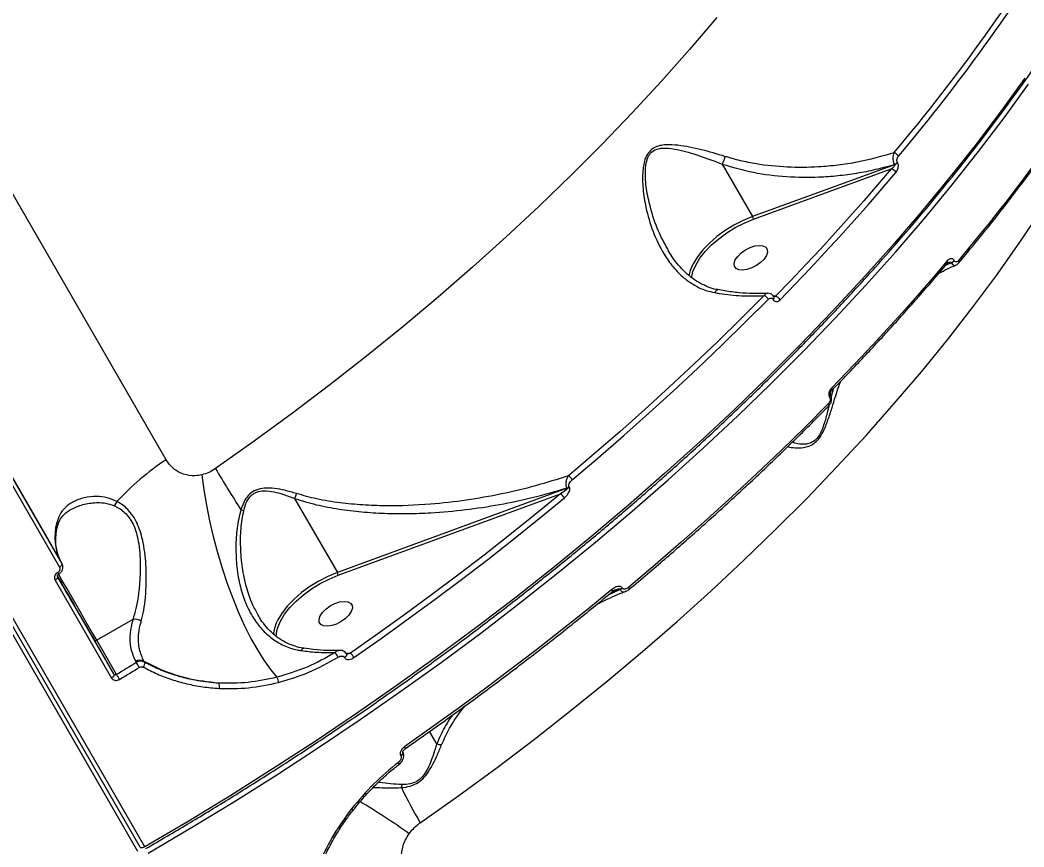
# Model space of a CAD drawing. Header units: millimetres. Extents: x -10881 to 8954, y -8695 to 5624.
# Drawn here: x 2673.8 to 2917.6, y -2948.7 to -2747.9 of the extents above; entities that cross this region are included whole.
import ezdxf

# ---------------------------------------------------------------- set-up
doc = ezdxf.new("R2010")
doc.units = ezdxf.units.MM
for name, color, linetype in [('DIKOM_ОБЪЕКТ', 7, 'Continuous'), ('DIKOM_РАЗМЕР_ЗОНА', 7, 'Continuous'), ('DIKOM_РАЗМЕР_ОБЪЕКТА', 7, 'Continuous')]:
    doc.layers.add(name, color=color, linetype=linetype)
doc.styles.add('style1', font='arial.ttf', dxfattribs={"width": 0.8})
doc.dimstyles.new('1-50', dxfattribs={"dimtxt": 300, "dimasz": 200, "dimexe": 100, "dimexo": 0, "dimgap": 100, "dimtad": 1, "dimtxsty": 'style1', "dimcen": 200, "dimclrd": 7, "dimclre": 7, "dimclrt": 7, "dimadec": 1, "dimazin": 2, "dimtfac": 1, "dimtmove": 0, "dimatfit": 2, "dimfxl": 0, "dimlwd": 25, "dimlwe": 18, "dimarcsym": 0})

# ---------------------------------------------------------------- blocks, each defined once
blk = doc.blocks.new('*D10')
at = {"layer": 'Defpoints', "color": 0, "transparency": 16777216}
for p in [(-7152.73, 2730.8), (7385.22, 911.28), (7385.22, -7693.77)]:
    blk.add_point(p, dxfattribs=at)
at = {"layer": 'DIKOM_РАЗМЕР_ОБЪЕКТА', "color": 7, "lineweight": 18, "transparency": 16777216}
for p, q in [((-7152.73, 2730.8), (-7152.73, -7793.77)), ((7385.22, 911.28), (7385.22, -7793.77))]:
    blk.add_line(p, q, dxfattribs=at)
at = {"layer": 'DIKOM_РАЗМЕР_ОБЪЕКТА', "color": 7, "lineweight": 25, "transparency": 16777216}
blk.add_line((-6952.73, -7693.77), (7185.22, -7693.77), dxfattribs=at)
at = {"layer": 'DIKOM_РАЗМЕР_ОБЪЕКТА', "color": 7, "transparency": 16777216}
for points in [[(-6952.73, -7660.43), (-6952.73, -7727.1), (-7152.73, -7693.77)], [(7185.22, -7660.43), (7185.22, -7727.1), (7385.22, -7693.77)]]:
    blk.add_solid(points, dxfattribs=at)
at = {"layer": 'DIKOM_РАЗМЕР_ОБЪЕКТА', "color": 7, "transparency": 16777216, "insert": (116.24, -7440.59), "char_height": 300, "attachment_point": 5, "style": 'style1'}
blk.add_mtext('14500', dxfattribs=at)
blk = doc.blocks.new('*D12')
at = {"layer": 'Defpoints', "color": 0, "transparency": 16777216}
for p in [(-9113.32, 3014.05), (8954.2, 2756.48), (8954.2, -8594.51)]:
    blk.add_point(p, dxfattribs=at)
at = {"layer": 'DIKOM_РАЗМЕР_ЗОНА', "color": 7, "lineweight": 18, "transparency": 16777216}
for p, q in [((-9113.32, 3014.05), (-9113.32, -8694.51)), ((8954.2, 2756.48), (8954.2, -8694.51))]:
    blk.add_line(p, q, dxfattribs=at)
at = {"layer": 'DIKOM_РАЗМЕР_ЗОНА', "color": 7, "lineweight": 25, "transparency": 16777216}
blk.add_line((-8913.32, -8594.51), (8754.2, -8594.51), dxfattribs=at)
at = {"layer": 'DIKOM_РАЗМЕР_ЗОНА', "color": 7, "transparency": 16777216}
for points in [[(-8913.32, -8561.18), (-8913.32, -8627.85), (-9113.32, -8594.51)], [(8754.2, -8561.18), (8754.2, -8627.85), (8954.2, -8594.51)]]:
    blk.add_solid(points, dxfattribs=at)
at = {"layer": 'DIKOM_РАЗМЕР_ЗОНА', "color": 7, "transparency": 16777216, "insert": (-79.56, -8341.34), "char_height": 300, "attachment_point": 5, "style": 'style1'}
blk.add_mtext('18000', dxfattribs=at)

msp = doc.modelspace()

# ---------------------------------------------------------------- linework, layer by layer
at = {"layer": 'DIKOM_ОБЪЕКТ', "color": 7, "linetype": 'Continuous', "lineweight": 15}
for p, q in [((2494.937, -2590.467), (2702.387, -2949.746)), ((2702.998, -2948.798), (2495.548, -2589.52)), ((2704.123, -2948.743), (2496.673, -2589.465)), ((2709.29, -2854.691), (2559.274, -2594.883)), ((2844.347, -2782.908), (2851.702, -2795.646)), ((2886.183, -2783.061), (2851.702, -2795.646)), ((2886.138, -2782.984), (2886.183, -2783.061)), ((2886.928, -2782.553), (2886.884, -2782.477)), ((2851.898, -2796.309), (2885.393, -2784.084)), ((2831.285, -2803.868), (2831.051, -2803.415)), ((2899.943, -2806.892), (2898.527, -2807.571)), ((2898.843, -2807.2), (2899.898, -2806.815)), ((2899.898, -2806.815), (2899.943, -2806.892)), ((2900.688, -2806.384), (2900.644, -2806.307)), ((2836.892, -2810.525), (2837.019, -2809.806)), ((2857.3, -2814.966), (2856.817, -2815.019)), ((2856.925, -2815.143), (2856.911, -2815.119)), ((2856.683, -2815.773), (2856.697, -2815.798)), ((2647.845, -2819.203), (2683.421, -2880.814)), ((2648.249, -2817.983), (2683.824, -2879.595)), ((2683.994, -2879.889), (2648.419, -2818.277)), ((2870.413, -2839.552), (2870.427, -2839.576)), ((2870.655, -2838.921), (2870.641, -2838.897)), ((2871.255, -2837.54), (2870.806, -2839.354)), ((2806.602, -2861.561), (2806.654, -2861.651)), ((2807.207, -2861.332), (2807.155, -2861.242)), ((2806.654, -2861.651), (2750.883, -2882.11)), ((2751.081, -2882.773), (2805.059, -2862.971)), ((2740.49, -2864.111), (2750.883, -2882.11)), ((2683.824, -2879.595), (2683.994, -2879.889)), ((2696.641, -2906.791), (2682.925, -2883.037)), ((2682.346, -2883.965), (2696.062, -2907.719)), ((2820.095, -2885.909), (2820.043, -2885.819)), ((2819.534, -2886.23), (2816.643, -2887.59)), ((2817.568, -2886.828), (2819.482, -2886.14)), ((2819.482, -2886.14), (2819.534, -2886.23)), ((2731.701, -2892.48), (2731.618, -2892.322)), ((2701.209, -2893.498), (2692.461, -2898.549)), ((2691.813, -2898.427), (2696.641, -2906.791)), ((2697.274, -2906.887), (2692.461, -2898.549)), ((2752.619, -2902.707), (2752.657, -2902.772)), ((2754.089, -2901.665), (2753.025, -2901.786)), ((2701.916, -2903.702), (2702.07, -2903.968)), ((2704.073, -2903.869), (2703.931, -2903.623)), ((2775.034, -2923.727), (2773.284, -2920.696)), ((2766.277, -2926.592), (2766.317, -2926.662)), ((2766.793, -2925.799), (2766.763, -2925.748)), ((2765.93, -2928.63), (2765.936, -2928.627))]:
    msp.add_line(p, q, dxfattribs=at)
at = {"layer": 'DIKOM_ОБЪЕКТ', "color": 7, "linetype": 'Continuous', "lineweight": 15, "flags": 128}
for points in [[(2843.01, -2747.287), (2836.416, -2755.035), (2829.575, -2762.749), (2822.493, -2770.424), (2815.176, -2778.051), (2807.633, -2785.624), (2799.869, -2793.136), (2791.891, -2800.579), (2783.708, -2807.947), (2775.327, -2815.233), (2766.755, -2822.429), (2758.001, -2829.531), (2749.073, -2836.529), (2739.979, -2843.42), (2730.727, -2850.194), (2721.326, -2856.848)], [(2917.852, -2762.038), (2911.925, -2770.205), (2905.73, -2778.364), (2899.274, -2786.51), (2892.561, -2794.635), (2885.599, -2802.732), (2878.391, -2810.795), (2870.945, -2818.816), (2863.266, -2826.79), (2855.362, -2834.709), (2847.239, -2842.567), (2838.903, -2850.357), (2830.362, -2858.072), (2821.622, -2865.706), (2812.692, -2873.253), (2803.579, -2880.706), (2794.29, -2888.059), (2784.833, -2895.306), (2775.217, -2902.44), (2765.449, -2909.456), (2755.537, -2916.348), (2745.491, -2923.11), (2735.317, -2929.736), (2725.026, -2936.22), (2714.625, -2942.558), (2704.123, -2948.743)], [(2704.981, -2950.228), (2715.482, -2944.042), (2725.883, -2937.705), (2736.174, -2931.22), (2746.348, -2924.594), (2756.394, -2917.833), (2766.306, -2910.941), (2776.074, -2903.925), (2785.691, -2896.791), (2795.147, -2889.544), (2804.436, -2882.191), (2813.549, -2874.738), (2822.479, -2867.191), (2831.219, -2859.557), (2839.76, -2851.841), (2848.096, -2844.051), (2856.219, -2836.194), (2864.124, -2828.275), (2871.802, -2820.301), (2879.248, -2812.279), (2886.456, -2804.216), (2893.419, -2796.119), (2900.131, -2787.994), (2906.587, -2779.849), (2912.782, -2771.689), (2918.71, -2763.523)], [(2885.393, -2784.084), (2882.077, -2787.975), (2878.703, -2791.858), (2875.273, -2795.734), (2871.788, -2799.6), (2868.247, -2803.458), (2864.651, -2807.305), (2861.002, -2811.141), (2857.3, -2814.966)], [(2858.369, -2815.86), (2862.08, -2812.027), (2865.738, -2808.181), (2869.342, -2804.325), (2872.891, -2800.458), (2876.386, -2796.582), (2879.824, -2792.698), (2883.205, -2788.805), (2886.529, -2784.905)], [(2771.003, -2942.882), (2780.403, -2936.228), (2789.655, -2929.453), (2798.749, -2922.563), (2807.678, -2915.564), (2816.432, -2908.463), (2825.003, -2901.266), (2833.385, -2893.981), (2841.568, -2886.613), (2849.545, -2879.17), (2857.309, -2871.658), (2864.853, -2864.085), (2872.169, -2856.458), (2879.251, -2848.783), (2886.093, -2841.068), (2892.687, -2833.321), (2899.027, -2825.547), (2905.109, -2817.755), (2910.925, -2809.952), (2916.472, -2802.145), (2921.743, -2794.341)], [(2851.702, -2795.646), (2849.424, -2796.585), (2847.184, -2797.726), (2845.036, -2799.045), (2843.029, -2800.51), (2841.211, -2802.086), (2839.624, -2803.737), (2838.304, -2805.424), (2837.284, -2807.108), (2837.049, -2807.585)], [(2837.019, -2809.806), (2837.24, -2809.014), (2837.917, -2807.423), (2838.907, -2805.79), (2840.186, -2804.154), (2841.726, -2802.553), (2843.489, -2801.025), (2845.435, -2799.605), (2847.518, -2798.326), (2849.689, -2797.219), (2851.898, -2796.309)], [(2852.244, -2802.792), (2853.32, -2802.642), (2854.232, -2802.736), (2854.906, -2803.066), (2855.289, -2803.607), (2855.348, -2804.313), (2855.079, -2805.128), (2854.503, -2805.986), (2853.669, -2806.817), (2852.642, -2807.554), (2851.506, -2808.137), (2850.354, -2808.519), (2849.278, -2808.669), (2848.366, -2808.575), (2847.692, -2808.245), (2847.309, -2807.705), (2847.25, -2806.998), (2847.52, -2806.183), (2848.095, -2805.326), (2848.93, -2804.495), (2849.956, -2803.758), (2851.092, -2803.174), (2852.244, -2802.792)], [(2837.049, -2807.585), (2836.586, -2808.749), (2836.269, -2810.02)], [(2898.959, -2806.432), (2895.635, -2810.332), (2892.253, -2814.225), (2888.815, -2818.109), (2885.321, -2821.985), (2881.772, -2825.852), (2878.168, -2829.708), (2874.51, -2833.554), (2870.799, -2837.387)], [(2854.519, -2814.845), (2848.945, -2820.436), (2843.262, -2825.997), (2837.471, -2831.526), (2831.575, -2837.02), (2825.576, -2842.477), (2819.477, -2847.895), (2813.281, -2853.271), (2806.989, -2858.603)], [(2807.901, -2859.586), (2814.207, -2854.241), (2820.417, -2848.853), (2826.53, -2843.424), (2832.542, -2837.955), (2838.451, -2832.448), (2844.255, -2826.908), (2849.95, -2821.334), (2855.536, -2815.731)], [(2870.16, -2841.058), (2864.476, -2846.759), (2858.678, -2852.429), (2852.768, -2858.066), (2846.749, -2863.666), (2840.623, -2869.228), (2834.394, -2874.748), (2828.064, -2880.226), (2821.635, -2885.657)], [(2870.236, -2841.603), (2870.246, -2841.592), (2870.282, -2841.522), (2870.291, -2841.43), (2870.273, -2841.319), (2870.229, -2841.194), (2870.16, -2841.058)], [(2717.996, -2858.364), (2718.468, -2861.995), (2719.089, -2865.734), (2719.851, -2869.544), (2720.747, -2873.388), (2721.769, -2877.228), (2722.906, -2881.026), (2724.148, -2884.744), (2725.481, -2888.345), (2726.893, -2891.794), (2728.369, -2895.058), (2729.896, -2898.103), (2731.458, -2900.9), (2733.04, -2903.42), (2734.625, -2905.641), (2736.199, -2907.538)], [(2805.059, -2862.971), (2798.952, -2867.977), (2792.764, -2872.938), (2786.498, -2877.853), (2780.157, -2882.719), (2773.743, -2887.535), (2767.259, -2892.299), (2760.707, -2897.01), (2754.089, -2901.665)], [(2754.912, -2902.766), (2761.545, -2898.1), (2768.113, -2893.379), (2774.613, -2888.603), (2781.042, -2883.775), (2787.398, -2878.897), (2793.679, -2873.971), (2799.881, -2868.998), (2806.004, -2863.98)], [(2683.994, -2879.889), (2684.027, -2879.983), (2684.028, -2880.092), (2683.995, -2880.211), (2683.931, -2880.337), (2683.838, -2880.465), (2683.719, -2880.59), (2683.578, -2880.708), (2683.421, -2880.814)], [(2682.925, -2883.037), (2682.958, -2883.131), (2682.958, -2883.24), (2682.925, -2883.36), (2682.861, -2883.487), (2682.766, -2883.615), (2682.646, -2883.741), (2682.504, -2883.859), (2682.346, -2883.965)], [(2682.899, -2882.988), (2682.938, -2883.056), (2683.301, -2883.683), (2683.797, -2884.543), (2684.387, -2885.566), (2685.024, -2886.668), (2685.655, -2887.76), (2686.229, -2888.755), (2686.7, -2889.571), (2687.03, -2890.142), (2687.191, -2890.423), (2687.172, -2890.389), (2686.973, -2890.045), (2686.611, -2889.417), (2686.114, -2888.558)], [(2686.114, -2888.558), (2685.524, -2887.535), (2684.887, -2886.433), (2684.257, -2885.34), (2683.682, -2884.346), (2683.211, -2883.53), (2682.903, -2882.996)], [(2682.918, -2883.019), (2683.626, -2884.246), (2684.817, -2886.308), (2686.011, -2888.376), (2687.181, -2890.402), (2688.301, -2892.343), (2689.347, -2894.155), (2690.295, -2895.796), (2691.123, -2897.231), (2691.813, -2898.427)], [(2692.461, -2898.549), (2691.749, -2897.315), (2690.894, -2895.835), (2689.917, -2894.142), (2688.839, -2892.274), (2687.683, -2890.273), (2686.477, -2888.183), (2685.246, -2886.05), (2684.018, -2883.924), (2683.167, -2882.45)], [(2736.2, -2896.27), (2736.421, -2895.478), (2737.098, -2893.886), (2738.089, -2892.253), (2739.368, -2890.617), (2740.908, -2889.016), (2742.671, -2887.488), (2744.617, -2886.068), (2746.7, -2884.79), (2748.872, -2883.683), (2751.081, -2882.773)], [(2750.883, -2882.11), (2748.605, -2883.049), (2746.366, -2884.191), (2744.217, -2885.509), (2742.211, -2886.974), (2740.392, -2888.55), (2738.805, -2890.201), (2737.486, -2891.888), (2736.465, -2893.572), (2736.231, -2894.049)], [(2821.755, -2886.162), (2821.768, -2886.148), (2821.788, -2886.092), (2821.784, -2886.012), (2821.756, -2885.911), (2821.706, -2885.791), (2821.635, -2885.657)], [(2817.572, -2886.22), (2811.535, -2891.153), (2805.421, -2896.043), (2799.231, -2900.887), (2792.968, -2905.684), (2786.635, -2910.433), (2780.234, -2915.131), (2773.766, -2919.776), (2767.235, -2924.367)], [(2817.695, -2886.723), (2817.7, -2886.718), (2817.725, -2886.666), (2817.724, -2886.587), (2817.697, -2886.484), (2817.646, -2886.36), (2817.572, -2886.22)], [(2751.426, -2889.256), (2752.501, -2889.106), (2753.413, -2889.2), (2754.088, -2889.531), (2754.47, -2890.071), (2754.529, -2890.777), (2754.26, -2891.592), (2753.685, -2892.45), (2752.85, -2893.281), (2751.823, -2894.018), (2750.688, -2894.601), (2749.535, -2894.983), (2748.459, -2895.133), (2747.547, -2895.04), (2746.873, -2894.709), (2746.491, -2894.169), (2746.432, -2893.463), (2746.701, -2892.648), (2747.276, -2891.79), (2748.111, -2890.959), (2749.138, -2890.222), (2750.273, -2889.639), (2751.426, -2889.256)], [(2736.026, -2897.615), (2736.073, -2896.991), (2736.2, -2896.27)], [(2753.096, -2901.847), (2753.132, -2901.983), (2753.1, -2902.156), (2752.997, -2902.345), (2752.833, -2902.534), (2752.619, -2902.707)], [(2753.132, -2901.91), (2753.17, -2902.048), (2753.137, -2902.221), (2753.035, -2902.41), (2752.87, -2902.598), (2752.657, -2902.772)], [(2753.125, -2901.898), (2753.129, -2901.904), (2753.132, -2901.91)], [(2702.07, -2903.968), (2701.472, -2904.335), (2700.873, -2904.701), (2700.274, -2905.067), (2699.675, -2905.432), (2699.075, -2905.797), (2698.475, -2906.161), (2697.875, -2906.524), (2697.274, -2906.887)], [(2697.993, -2908.056), (2698.595, -2907.692), (2699.197, -2907.328), (2699.798, -2906.963), (2700.399, -2906.597), (2701, -2906.231), (2701.601, -2905.865), (2702.201, -2905.498), (2702.8, -2905.13)], [(2696.641, -2906.791), (2696.674, -2906.885), (2696.674, -2906.994), (2696.641, -2907.114), (2696.576, -2907.241), (2696.482, -2907.369), (2696.362, -2907.495), (2696.22, -2907.613), (2696.062, -2907.719)], [(2766.749, -2925.723), (2766.751, -2925.726), (2766.79, -2925.87), (2766.757, -2926.043), (2766.654, -2926.231), (2766.49, -2926.419), (2766.277, -2926.592)], [(2766.793, -2925.799), (2766.831, -2925.94), (2766.797, -2926.113), (2766.695, -2926.301), (2766.53, -2926.489), (2766.317, -2926.662)], [(2704.123, -2948.743), (2703.949, -2948.833), (2703.772, -2948.901), (2703.598, -2948.947), (2703.435, -2948.967), (2703.288, -2948.962), (2703.163, -2948.931), (2703.065, -2948.876), (2702.998, -2948.798)]]:
    msp.add_lwpolyline(points, dxfattribs=at)
at = {"layer": 'DIKOM_ОБЪЕКТ', "color": 7, "linetype": 'Continuous', "lineweight": 15}
for centre, radius, start, end in [((2539.123, -2487.709), 453.75, 319.86872, 329.00966), ((2539.443, -2487.871), 454.754, 319.86872, 329.00966), ((2554.067, -2513.198), 454.754, 319.86872, 329.00966), ((2885.626, -2781.871), 1.753, 30.61266, 76.09112), ((2885.525, -2781.282), 1.809, 289.82279, 318.68929), ((2885.569, -2781.359), 1.809, 289.82279, 318.68929), ((2885.037, -2785.773), 1.726, 30.19473, 78.10709), ((2850.482, -2796.368), 1.418, 2.40255, 30.63228), ((2898.554, -2806.758), 0.52, 332.52915, 38.87938), ((2899.285, -2805.113), 1.809, 289.82279, 318.68929), ((2899.329, -2805.19), 1.809, 289.82279, 318.68929), ((2901.345, -2806.633), 0.527, 332.84665, 38.33306), ((2853.732, -2816.776), 2.085, 30.09203, 67.8389), ((2856.338, -2815.286), 0.597, 305.27148, 16.09188), ((2856.358, -2815.314), 0.591, 305.04544, 17.38839), ((2856.63, -2816.852), 2.002, 29.70435, 70.45249), ((2870.072, -2839.067), 0.593, 305.12756, 16.91634), ((2870.083, -2839.089), 0.596, 305.24065, 16.26816), ((2870.411, -2837.719), 0.511, 335.12437, 40.49136), ((2746.846, -2910.815), 67.53, 123.78907, 137.1135), ((2918.49, -2742.511), 227.917, 210.10985, 213.05504), ((2805.343, -2861.047), 2.947, 29.73676, 56.03139), ((2805.943, -2859.781), 1.898, 290.3064, 309.6751), ((2805.995, -2859.871), 1.898, 290.3064, 309.6751), ((2803.467, -2865.408), 2.911, 29.36981, 56.83502), ((2694.597, -2863.884), 2.935, 317.15893, 340.62835), ((2736.478, -2833.886), 34.153, 254.69284, 255.90504), ((2695.42, -2873.45), 13.123, 164.85518, 207.92059), ((2681.633, -2870.709), 1.314, 348.28572, 31.54968), ((2680.907, -2883.451), 2.497, 22.2679, 33.4231), ((2749.654, -2882.838), 1.429, 2.6357, 30.63292), ((2818.835, -2884.357), 1.897, 289.954, 309.59593), ((2818.887, -2884.447), 1.897, 289.954, 309.59593), ((2701.791, -2895.958), 2.529, 53.81424, 103.29071), ((2743.925, -2897.846), 8.58, 153.73971, 175.80155), ((2692.198, -2898.16), 0.468, 214.73946, 304.05838), ((2746.744, -2904.715), 4.799, 25.45723, 41.41649), ((2750.153, -2905.463), 5.47, 29.53851, 43.97922), ((2702.993, -2905.453), 2.056, 62.86272, 121.59207), ((2688.052, -2913.591), 17.003, 29.83976, 34.46591), ((2702.817, -2904.213), 1.302, 318.87405, 15.29122), ((2678.078, -2919.5), 22.969, 29.88152, 33.30537), ((2733.927, -2909.009), 2.707, 4.70876, 32.92409), ((2720.355, -2909.754), 1.894, 345.10592, 25.18352), ((2766.738, -2924.823), 0.674, 359.47447, 42.48104), ((2775.793, -2921.202), 2.637, 253.27569, 279.99614), ((2765.04, -2928.83), 0.918, 12.76741, 43.19081), ((2763.846, -2933.373), 2.769, 339.64848, 355.44071), ((2882.034, -2878.128), 128.534, 205.93218, 210.25107), ((2754.946, -2938.887), 0.845, 225.30217, 258.93191), ((2666.3, -3089.186), 176.203, 54.61898, 59.27577)]:
    msp.add_arc(centre, radius, start, end, dxfattribs=at)
for points, knots in [([(2704.365, -2949.164), (2706.111, -2948.147), (2711.176, -2945.2), (2719.493, -2940.216), (2729.28, -2934.17), (2738.965, -2927.993), (2748.543, -2921.691), (2758.005, -2915.27), (2767.345, -2908.733), (2776.555, -2902.086), (2785.629, -2895.334), (2794.561, -2888.482), (2803.342, -2881.534), (2811.967, -2874.496), (2820.429, -2867.374), (2828.722, -2860.173), (2836.839, -2852.897), (2844.774, -2845.553), (2852.523, -2838.147), (2860.077, -2830.683), (2867.433, -2823.167), (2874.584, -2815.604), (2881.525, -2808.002), (2888.251, -2800.364), (2894.756, -2792.698), (2901.036, -2785.007), (2907.087, -2777.3), (2912.903, -2769.58), (2918.48, -2761.854), (2923.814, -2754.128), (2928.9, -2746.408), (2933.736, -2738.698), (2938.317, -2731.006), (2942.64, -2723.336), (2946.701, -2715.694), (2950.498, -2708.087), (2954.027, -2700.52), (2957.286, -2692.998), (2960.272, -2685.527), (2962.984, -2678.114), (2965.418, -2670.762), (2967.573, -2663.479), (2969.447, -2656.269), (2971.039, -2649.138), (2972.347, -2642.092), (2973.371, -2635.135), (2974.11, -2628.274), (2974.561, -2621.513), (2974.731, -2614.856), (2974.598, -2608.317), (2974.307, -2603.072), (2973.957, -2600.052), (2973.85, -2599.13)], [0, 0, 0, 0, 0.0107471, 0.0311651, 0.0515835, 0.0720021, 0.0924206, 0.1128393, 0.1332582, 0.1536771, 0.1740963, 0.1945156, 0.2149352, 0.2353551, 0.2557752, 0.2761956, 0.2966164, 0.3170376, 0.3374591, 0.3578811, 0.3783035, 0.3987263, 0.4191497, 0.4395736, 0.459998, 0.480423, 0.5008486, 0.5212748, 0.5417016, 0.5621289, 0.5825569, 0.6029854, 0.6234145, 0.6438441, 0.6642741, 0.6847045, 0.7051351, 0.7255658, 0.7459964, 0.7664267, 0.7868564, 0.8072852, 0.8277127, 0.8481386, 0.8685623, 0.8889834, 0.9094014, 0.9298156, 0.9502254, 0.9706305, 0.9910301, 1, 1, 1, 1]), ([(2901.814, -2806.873), (2902.933, -2805.526), (2906.179, -2801.619), (2911.378, -2795.135), (2917.332, -2787.422), (2923.046, -2779.699), (2928.52, -2771.973), (2933.749, -2764.248), (2938.641, -2756.667), (2941.986, -2751.229), (2943.694, -2748.363), (2943.955, -2747.925)], [0, 0, 0, 0, 0.0688404, 0.1996468, 0.3304594, 0.4612758, 0.592096, 0.72292, 0.8537477, 0.9776944, 1, 1, 1, 1]), ([(2845.007, -2781.044), (2843.094, -2780.473), (2839.216, -2779.315), (2834.459, -2778.348), (2831.128, -2778.139), (2829.192, -2778.377), (2827.792, -2778.863), (2826.584, -2779.821), (2825.605, -2781.459), (2825.227, -2783.079), (2824.926, -2785.643), (2825.018, -2788.937), (2825.818, -2793.954), (2827.423, -2799.394), (2829.738, -2804.24), (2832.377, -2807.975), (2834.851, -2810.494), (2837.549, -2812.385), (2840.079, -2813.568), (2841.829, -2813.963), (2842.562, -2814.129)], [0, 0, 0, 0, 0.095209, 0.1929568, 0.2448004, 0.2710699, 0.29817, 0.3242903, 0.3503876, 0.3910755, 0.4019421, 0.4719631, 0.5438092, 0.6393961, 0.7378513, 0.7988545, 0.8613646, 0.9113745, 0.9628373, 1, 1, 1, 1]), ([(2831.051, -2803.415), (2830.279, -2802.022), (2828.521, -2798.852), (2826.963, -2793.901), (2825.868, -2788.987), (2825.624, -2785.774), (2825.768, -2783.274), (2826.023, -2781.746), (2826.868, -2780.205), (2827.941, -2779.402), (2829.146, -2779.06), (2830.053, -2779.009), (2831.473, -2779.039), (2834.258, -2779.486), (2838.798, -2780.778), (2842.497, -2782.198), (2844.347, -2782.908)], [0, 0, 0, 0, 0.10844796, 0.24677369, 0.34668843, 0.44622591, 0.46110242, 0.51552699, 0.54920077, 0.58274174, 0.6148943, 0.64725428, 0.65412809, 0.72607419, 0.86298584, 1, 1, 1, 1]), ([(2845.007, -2781.044), (2844.99, -2781.111), (2844.936, -2781.326), (2844.804, -2781.767), (2844.594, -2782.361), (2844.429, -2782.724), (2844.346, -2782.905)], [0, 0, 0, 0, 0.1074474, 0.3494646, 0.6747323, 1, 1, 1, 1]), ([(2886.047, -2780.17), (2883.107, -2781.006), (2878.668, -2782.27), (2872.466, -2783.213), (2866.793, -2783.74), (2860.101, -2783.789), (2853.751, -2783.119), (2848.715, -2782.126), (2846.246, -2781.406), (2845.007, -2781.044)], [0, 0, 0, 0, 0.2227146, 0.33639, 0.4507477, 0.6310036, 0.8132766, 0.9063197, 1, 1, 1, 1]), ([(2886.047, -2780.17), (2886.034, -2780.198), (2885.944, -2780.39), (2885.83, -2780.796), (2885.778, -2781.403), (2885.818, -2781.982), (2885.933, -2782.53), (2886.069, -2782.832), (2886.138, -2782.984)], [0, 0, 0, 0, 0.0391395, 0.2683184, 0.4663917, 0.6436366, 0.8199332, 1, 1, 1, 1]), ([(2886.884, -2782.477), (2886.849, -2782.4), (2886.779, -2782.247), (2886.755, -2781.96), (2886.791, -2781.653), (2886.901, -2781.325), (2887.033, -2781.103), (2887.121, -2780.994), (2887.134, -2780.978)], [0, 0, 0, 0, 0.1673343, 0.3344543, 0.509132, 0.7130655, 0.9577286, 1, 1, 1, 1]), ([(2844.347, -2782.908), (2844.346, -2782.908), (2844.346, -2782.907), (2844.346, -2782.906), (2844.346, -2782.905), (2844.346, -2782.905)], [0, 0, 0, 0, 0.42282342, 0.77457392, 1, 1, 1, 1]), ([(2844.346, -2782.905), (2846.855, -2783.635), (2851.937, -2785.115), (2859.877, -2786.052), (2866.752, -2786.148), (2872.438, -2785.741), (2877.057, -2785.12), (2881.651, -2784.232), (2884.64, -2783.401), (2886.138, -2782.984)], [0, 0, 0, 0, 0.1852063, 0.3752214, 0.5580258, 0.6669652, 0.7765208, 0.8879482, 1, 1, 1, 1]), ([(2886.183, -2783.061), (2886.191, -2783.082), (2886.208, -2783.123), (2886.203, -2783.228), (2886.14, -2783.382), (2885.993, -2783.585), (2885.761, -2783.818), (2885.546, -2783.984), (2885.411, -2784.072), (2885.393, -2784.084)], [0, 0, 0, 0, 0.0552692, 0.109801, 0.2436747, 0.4175578, 0.6517925, 0.9518587, 1, 1, 1, 1]), ([(2886.529, -2784.905), (2886.548, -2784.882), (2886.689, -2784.711), (2886.897, -2784.36), (2887.07, -2783.837), (2887.126, -2783.354), (2887.089, -2782.908), (2886.982, -2782.672), (2886.928, -2782.553)], [0, 0, 0, 0, 0.0392374, 0.287234, 0.4951935, 0.6709996, 0.8353028, 1, 1, 1, 1]), ([(2843.272, -2813.4), (2843.155, -2813.384), (2842.352, -2813.274), (2840.93, -2812.781), (2839.002, -2811.91), (2837.14, -2810.712), (2835.356, -2809.226), (2833.689, -2807.438), (2832.285, -2805.656), (2831.53, -2804.402), (2831.222, -2803.891)], [0, 0, 0, 0, 0.0225683, 0.1535456, 0.2888106, 0.4312467, 0.5793186, 0.7322072, 0.8908333, 1, 1, 1, 1]), ([(2870.874, -2837.934), (2872.156, -2836.613), (2875.875, -2832.784), (2881.874, -2826.411), (2888.795, -2818.805), (2894.487, -2812.329), (2897.837, -2808.386), (2899.015, -2806.998)], [0, 0, 0, 0, 0.1293234, 0.375045, 0.6207772, 0.8665156, 1, 1, 1, 1]), ([(2896.95, -2809.421), (2897.634, -2809.053), (2898.964, -2808.34), (2900.385, -2807.747), (2901.076, -2807.459)], [0, 0, 0, 0, 0.5144054, 1, 1, 1, 1]), ([(2900.644, -2806.307), (2900.612, -2806.258), (2900.501, -2806.087), (2900.239, -2805.904), (2899.849, -2805.855), (2899.394, -2806.001), (2899.113, -2806.28), (2898.959, -2806.432)], [0, 0, 0, 0, 0.0796272, 0.2757181, 0.4707552, 0.7105349, 1, 1, 1, 1]), ([(2899.016, -2807.003), (2899.029, -2806.987), (2899.096, -2806.898), (2899.206, -2806.824), (2899.232, -2806.814), (2899.242, -2806.81)], [0, 0, 0, 0, 0.124514, 0.6627502, 1, 1, 1, 1]), ([(2899.246, -2806.815), (2899.313, -2806.789), (2899.457, -2806.732), (2899.643, -2806.709), (2899.782, -2806.727), (2899.857, -2806.76), (2899.886, -2806.799), (2899.898, -2806.815)], [0, 0, 0, 0, 0.2910283, 0.6339506, 0.7758739, 0.9056905, 1, 1, 1, 1]), ([(2899.943, -2806.892), (2899.987, -2806.957), (2900.132, -2807.172), (2900.415, -2807.415), (2900.765, -2807.543), (2900.967, -2807.464), (2901.063, -2807.427)], [0, 0, 0, 0, 0.1341607, 0.4417324, 0.7365056, 1, 1, 1, 1]), ([(2901.758, -2806.306), (2901.657, -2806.408), (2901.477, -2806.587), (2901.186, -2806.677), (2900.944, -2806.643), (2900.78, -2806.526), (2900.71, -2806.417), (2900.688, -2806.384)], [0, 0, 0, 0, 0.3025704, 0.534681, 0.7254608, 0.9171004, 1, 1, 1, 1]), ([(2901.066, -2807.435), (2901.205, -2807.371), (2901.492, -2807.237), (2901.691, -2806.982), (2901.794, -2806.85)], [0, 0, 0, 0, 0.4818968, 1, 1, 1, 1]), ([(2842.562, -2814.129), (2842.573, -2814.107), (2842.657, -2813.93), (2842.833, -2813.645), (2843.073, -2813.416), (2843.209, -2813.435), (2843.267, -2813.442)], [0, 0, 0, 0, 0.0466063, 0.3762367, 0.7309908, 1, 1, 1, 1]), ([(2842.562, -2814.129), (2842.911, -2814.187), (2845.102, -2814.55), (2849.177, -2814.989), (2852.715, -2814.894), (2854.519, -2814.845)], [0, 0, 0, 0, 0.0849882, 0.5334671, 1, 1, 1, 1]), ([(2855.409, -2814.284), (2855.298, -2814.294), (2854.139, -2814.392), (2851.809, -2814.368), (2848.436, -2814.179), (2845.572, -2813.849), (2843.831, -2813.507), (2843.261, -2813.395)], [0, 0, 0, 0, 0.0293479, 0.3075718, 0.5862, 0.8646774, 1, 1, 1, 1]), ([(2855.411, -2814.296), (2855.25, -2814.328), (2854.925, -2814.39), (2854.654, -2814.693), (2854.519, -2814.845)], [0, 0, 0, 0, 0.49717218, 1, 1, 1, 1]), ([(2856.9, -2815.127), (2856.8, -2814.975), (2856.588, -2814.649), (2856.065, -2814.367), (2855.64, -2814.25), (2855.427, -2814.297), (2855.415, -2814.3)], [0, 0, 0, 0, 0.2979765, 0.6340266, 0.9792484, 1, 1, 1, 1]), ([(2857.3, -2814.966), (2857.22, -2815.008), (2857.076, -2815.084), (2856.918, -2815.109), (2856.848, -2815.12)], [0, 0, 0, 0, 0.5543316, 1, 1, 1, 1]), ([(2856.925, -2815.149), (2856.928, -2815.152), (2856.935, -2815.158), (2856.928, -2815.144), (2856.924, -2815.138)], [0, 0, 0, 0, 0.5394228, 1, 1, 1, 1]), ([(2855.536, -2815.731), (2855.625, -2815.655), (2855.803, -2815.505), (2856.108, -2815.426), (2856.391, -2815.476), (2856.582, -2815.618), (2856.66, -2815.737), (2856.683, -2815.773)], [0, 0, 0, 0, 0.2336562, 0.4673227, 0.6955597, 0.9087114, 1, 1, 1, 1]), ([(2856.697, -2815.798), (2856.732, -2815.852), (2856.846, -2816.027), (2857.122, -2816.234), (2857.533, -2816.309), (2857.98, -2816.194), (2858.239, -2815.971), (2858.369, -2815.86)], [0, 0, 0, 0, 0.093152, 0.3038958, 0.5302269, 0.765188, 1, 1, 1, 1]), ([(2860.245, -2851.508), (2860.377, -2851.548), (2860.994, -2851.736), (2862.522, -2851.864), (2864.355, -2851.78), (2866.006, -2851.189), (2867.249, -2850.279), (2868.403, -2848.803), (2869.469, -2846.607), (2870.424, -2843.889), (2871.543, -2840.355), (2872.391, -2837.53), (2873.015, -2835.871), (2873.108, -2835.625)], [0, 0, 0, 0, 0.0341936, 0.1598003, 0.2878083, 0.3593188, 0.4201751, 0.4813954, 0.5633206, 0.6728258, 0.7852365, 0.9680386, 1, 1, 1, 1]), ([(2870.427, -2839.576), (2870.467, -2839.664), (2870.546, -2839.84), (2870.562, -2840.169), (2870.499, -2840.508), (2870.361, -2840.823), (2870.224, -2840.984), (2870.16, -2841.058)], [0, 0, 0, 0, 0.1951513, 0.3900918, 0.5932741, 0.8111156, 1, 1, 1, 1]), ([(2870.799, -2837.387), (2870.706, -2837.497), (2870.507, -2837.73), (2870.307, -2838.187), (2870.214, -2838.681), (2870.238, -2839.163), (2870.355, -2839.422), (2870.413, -2839.552)], [0, 0, 0, 0, 0.1890341, 0.4045268, 0.6068518, 0.803372, 1, 1, 1, 1]), ([(2870.225, -2841.589), (2870.354, -2841.446), (2870.662, -2841.108), (2870.908, -2840.404), (2870.927, -2839.651), (2870.809, -2839.143), (2870.662, -2838.944), (2870.648, -2838.926)], [0, 0, 0, 0, 0.2011633, 0.4777493, 0.7367138, 0.9761054, 1, 1, 1, 1]), ([(2870.64, -2838.895), (2870.64, -2838.895), (2870.637, -2838.89), (2870.612, -2838.835), (2870.591, -2838.729), (2870.588, -2838.578), (2870.618, -2838.397), (2870.687, -2838.201), (2870.782, -2838.033), (2870.848, -2837.967), (2870.875, -2837.94)], [0, 0, 0, 0, 0.02097706, 0.14388635, 0.25979926, 0.380805, 0.52340356, 0.68288476, 0.86875184, 1, 1, 1, 1]), ([(2821.755, -2886.162), (2823.243, -2884.914), (2827.556, -2881.295), (2834.567, -2875.243), (2842.727, -2867.985), (2850.705, -2860.656), (2858.494, -2853.263), (2864.988, -2846.905), (2868.849, -2843.004), (2870.236, -2841.603)], [0, 0, 0, 0, 0.0864646, 0.2507429, 0.4150272, 0.5793144, 0.7436046, 0.9078982, 1, 1, 1, 1]), ([(2870.265, -2841.538), (2870.086, -2842.28), (2869.68, -2843.963), (2869.002, -2846.386), (2868.114, -2848.512), (2867.086, -2849.887), (2865.939, -2850.651), (2864.411, -2851.019), (2862.796, -2850.897), (2861.767, -2850.592), (2861.315, -2850.459)], [0, 0, 0, 0, 0.1288825, 0.2925972, 0.4070731, 0.4899119, 0.5726987, 0.6731689, 0.8567005, 1, 1, 1, 1]), ([(2717.996, -2858.364), (2717.452, -2858.46), (2715.929, -2858.731), (2713.475, -2858.329), (2710.952, -2856.993), (2709.847, -2855.464), (2709.29, -2854.691)], [0, 0, 0, 0, 0.1529617, 0.4283712, 0.7114357, 1, 1, 1, 1]), ([(2721.326, -2856.848), (2721.278, -2856.881), (2720.749, -2857.245), (2719.661, -2857.867), (2718.558, -2858.196), (2717.996, -2858.364)], [0, 0, 0, 0, 0.04681166, 0.51427785, 1, 1, 1, 1]), ([(2806.989, -2858.603), (2804.334, -2859.45), (2799.011, -2861.148), (2790.713, -2863.103), (2782.2, -2864.616), (2772.805, -2865.681), (2764.388, -2866.007), (2757.058, -2865.75), (2751.47, -2865.218), (2746.053, -2864.354), (2742.594, -2863.386), (2740.963, -2862.93)], [0, 0, 0, 0, 0.1266496, 0.2539552, 0.3833036, 0.5133748, 0.6746734, 0.7563522, 0.8384276, 0.923821, 1, 1, 1, 1]), ([(2806.989, -2858.603), (2806.848, -2858.83), (2806.57, -2859.274), (2806.376, -2860.051), (2806.358, -2860.695), (2806.435, -2861.187), (2806.545, -2861.434), (2806.602, -2861.561)], [0, 0, 0, 0, 0.2736306, 0.5372557, 0.7207985, 0.8565464, 1, 1, 1, 1]), ([(2740.963, -2862.93), (2740.011, -2862.644), (2738.259, -2862.12), (2735.653, -2861.635), (2733.307, -2861.51), (2731.18, -2861.931), (2729.516, -2862.991), (2728.238, -2864.671), (2727.745, -2866.041), (2727.461, -2866.827)], [0, 0, 0, 0, 0.1839977, 0.3384108, 0.4956213, 0.6241643, 0.7374526, 0.8492076, 1, 1, 1, 1]), ([(2740.489, -2864.104), (2742.241, -2864.642), (2745.766, -2865.725), (2751.253, -2866.74), (2756.79, -2867.417), (2762.369, -2867.759), (2767.987, -2867.821), (2774.55, -2867.583), (2781.996, -2866.916), (2790.31, -2865.647), (2798.556, -2863.92), (2803.92, -2862.347), (2806.602, -2861.561)], [0, 0, 0, 0, 0.0822813, 0.1655631, 0.2475156, 0.3294893, 0.4129248, 0.4963687, 0.6209045, 0.7454526, 0.8727281, 1, 1, 1, 1]), ([(2806.004, -2863.98), (2806.237, -2863.763), (2806.685, -2863.346), (2807.125, -2862.64), (2807.31, -2862.058), (2807.332, -2861.633), (2807.249, -2861.433), (2807.207, -2861.332)], [0, 0, 0, 0, 0.3089038, 0.5923477, 0.769742, 0.8844973, 1, 1, 1, 1]), ([(2807.155, -2861.242), (2807.128, -2861.177), (2807.074, -2861.048), (2807.088, -2860.779), (2807.204, -2860.416), (2807.479, -2859.98), (2807.756, -2859.722), (2807.901, -2859.586)], [0, 0, 0, 0, 0.1190139, 0.237429, 0.412333, 0.6910396, 1, 1, 1, 1]), ([(2697.366, -2864.858), (2696.572, -2864.513), (2694.956, -2863.81), (2692.206, -2863.557), (2689.335, -2863.852), (2686.756, -2864.799), (2684.767, -2866.226), (2683.407, -2867.905), (2682.96, -2869.352), (2682.753, -2870.021)], [0, 0, 0, 0, 0.1260993, 0.2567281, 0.4243368, 0.5968636, 0.7352992, 0.8775694, 1, 1, 1, 1]), ([(2728.16, -2867.011), (2728.372, -2866.259), (2728.734, -2864.97), (2729.757, -2863.472), (2730.68, -2862.828), (2731.766, -2862.373), (2733.305, -2862.17), (2735.48, -2862.466), (2737.928, -2863.127), (2739.587, -2863.764), (2740.49, -2864.111)], [0, 0, 0, 0, 0.15041624, 0.25793233, 0.34210154, 0.36558454, 0.49054316, 0.64704245, 0.80791379, 1, 1, 1, 1]), ([(2740.963, -2862.93), (2740.95, -2862.968), (2740.88, -2863.177), (2740.724, -2863.6), (2740.573, -2863.924), (2740.489, -2864.104)], [0, 0, 0, 0, 0.0927063, 0.4978143, 1, 1, 1, 1]), ([(2806.654, -2861.651), (2806.66, -2861.665), (2806.672, -2861.695), (2806.659, -2861.764), (2806.579, -2861.914), (2806.093, -2862.394), (2805.522, -2862.713), (2805.059, -2862.971)], [0, 0, 0, 0, 0.0232943, 0.0519863, 0.1042428, 0.2733778, 1, 1, 1, 1]), ([(2686.039, -2866.875), (2686.916, -2866.446), (2688.7, -2865.574), (2691.576, -2865.087), (2694.333, -2865.08), (2695.937, -2865.611), (2696.749, -2865.88)], [0, 0, 0, 0, 0.2830994, 0.5754373, 0.7847455, 1, 1, 1, 1]), ([(2696.749, -2865.88), (2696.905, -2865.953), (2697.9, -2866.42), (2699.287, -2867.421), (2700.653, -2869.154), (2701.268, -2870.319), (2701.807, -2871.612), (2702.261, -2873.039), (2702.719, -2875.359), (2702.986, -2878.027), (2703.06, -2881.174), (2702.918, -2884.507), (2702.551, -2887.839), (2702.002, -2890.932), (2701.476, -2892.635), (2701.209, -2893.498)], [0, 0, 0, 0, 0.0201015, 0.1287258, 0.1852706, 0.2440052, 0.254864, 0.3167944, 0.3805909, 0.4664196, 0.5546309, 0.663824, 0.7761654, 0.8865567, 1, 1, 1, 1]), ([(2703.283, -2893.918), (2703.499, -2893.063), (2703.937, -2891.328), (2704.326, -2888.174), (2704.523, -2884.697), (2704.493, -2881.258), (2704.249, -2877.941), (2703.841, -2875.162), (2703.25, -2872.696), (2702.521, -2870.616), (2701.541, -2868.701), (2700.035, -2866.694), (2698.546, -2865.504), (2697.524, -2864.944), (2697.366, -2864.858)], [0, 0, 0, 0, 0.1084786, 0.2202175, 0.3276464, 0.4383071, 0.5238012, 0.6115056, 0.6745126, 0.7390859, 0.8027725, 0.8688952, 0.9797316, 1, 1, 1, 1]), ([(2740.49, -2864.111), (2740.49, -2864.11), (2740.489, -2864.108), (2740.488, -2864.106), (2740.489, -2864.104), (2740.489, -2864.104)], [0, 0, 0, 0, 0.4191343, 0.7692982, 1, 1, 1, 1]), ([(2682.923, -2870.984), (2683.024, -2870.614), (2683.244, -2869.813), (2683.83, -2868.783), (2684.703, -2867.811), (2685.451, -2867.173), (2685.978, -2866.92), (2686.034, -2866.893)], [0, 0, 0, 0, 0.2034153, 0.4405553, 0.6960656, 0.9675818, 1, 1, 1, 1]), ([(2727.461, -2866.827), (2727.11, -2868.313), (2726.405, -2871.287), (2726.182, -2876.014), (2726.385, -2880.823), (2727.199, -2885.44), (2728.557, -2889.61), (2730.326, -2893.076), (2732.496, -2895.933), (2734.962, -2898.2), (2737.85, -2899.907), (2740.319, -2900.756), (2741.784, -2901.006), (2742.113, -2901.063)], [0, 0, 0, 0, 0.103936, 0.2080565, 0.3213671, 0.4346139, 0.5351328, 0.6355697, 0.7202651, 0.8048969, 0.890154, 0.9753341, 1, 1, 1, 1]), ([(2731.618, -2892.322), (2731.128, -2891.45), (2729.959, -2889.371), (2728.699, -2885.52), (2727.738, -2880.915), (2727.355, -2876.146), (2727.387, -2871.456), (2727.901, -2868.501), (2728.16, -2867.011)], [0, 0, 0, 0, 0.1202505, 0.2867385, 0.4714553, 0.6604595, 0.8286569, 1, 1, 1, 1]), ([(2683.825, -2879.595), (2683.696, -2879.358), (2683.298, -2878.623), (2682.827, -2877.28), (2682.52, -2875.512), (2682.498, -2873.613), (2682.685, -2872.075), (2682.876, -2871.18), (2682.918, -2870.98)], [0, 0, 0, 0, 0.1027334, 0.3181905, 0.5309199, 0.7384588, 0.9414897, 1, 1, 1, 1]), ([(2683.421, -2880.814), (2683.459, -2880.904), (2683.537, -2881.082), (2683.517, -2881.394), (2683.397, -2881.693), (2683.207, -2881.928), (2683.053, -2882.034), (2682.991, -2882.076)], [0, 0, 0, 0, 0.21424, 0.428583, 0.6431735, 0.858082, 1, 1, 1, 1]), ([(2683.21, -2882.49), (2683.392, -2882.365), (2683.792, -2882.09), (2684.154, -2881.446), (2684.263, -2880.747), (2684.185, -2880.207), (2684.017, -2879.966), (2683.974, -2879.904)], [0, 0, 0, 0, 0.2154779, 0.4735076, 0.7028358, 0.9236399, 1, 1, 1, 1]), ([(2682.991, -2882.076), (2682.899, -2882.138), (2682.668, -2882.297), (2682.383, -2882.648), (2682.202, -2883.097), (2682.172, -2883.564), (2682.288, -2883.832), (2682.346, -2883.965)], [0, 0, 0, 0, 0.14184712, 0.35672841, 0.57133326, 0.78571861, 1, 1, 1, 1]), ([(2682.939, -2883.055), (2682.933, -2883.049), (2682.916, -2883.027), (2682.895, -2882.968), (2682.932, -2882.816), (2683.008, -2882.686), (2683.108, -2882.575), (2683.19, -2882.527), (2683.221, -2882.508)], [0, 0, 0, 0, 0.1489983, 0.4752925, 0.6350192, 0.7709288, 0.912957, 1, 1, 1, 1]), ([(2820.043, -2885.819), (2819.994, -2885.751), (2819.884, -2885.601), (2819.589, -2885.463), (2819.158, -2885.434), (2818.482, -2885.605), (2817.939, -2885.924), (2817.609, -2886.191), (2817.572, -2886.22)], [0, 0, 0, 0, 0.0933723, 0.2087465, 0.3720832, 0.5792995, 0.9536434, 1, 1, 1, 1]), ([(2821.635, -2885.657), (2821.415, -2885.816), (2821.093, -2886.046), (2820.644, -2886.155), (2820.381, -2886.137), (2820.196, -2886.047), (2820.126, -2885.951), (2820.095, -2885.909)], [0, 0, 0, 0, 0.4299746, 0.6257729, 0.7881205, 0.905263, 1, 1, 1, 1]), ([(2767.412, -2924.829), (2769.052, -2923.683), (2773.806, -2920.36), (2781.578, -2914.775), (2790.678, -2908.042), (2799.635, -2901.207), (2808.288, -2894.397), (2814.272, -2889.547), (2817.336, -2887.019), (2817.695, -2886.723)], [0, 0, 0, 0, 0.093996, 0.2725777, 0.4511647, 0.6297535, 0.8083442, 0.9775398, 1, 1, 1, 1]), ([(2813.898, -2889.816), (2814.156, -2889.683), (2816.049, -2888.705), (2818.376, -2887.655), (2820.496, -2886.826), (2820.867, -2886.682)], [0, 0, 0, 0, 0.1152995, 0.845513, 1, 1, 1, 1]), ([(2817.699, -2886.728), (2817.743, -2886.69), (2817.967, -2886.496), (2818.251, -2886.327), (2818.449, -2886.269), (2818.469, -2886.263)], [0, 0, 0, 0, 0.1814581, 0.9190563, 1, 1, 1, 1]), ([(2818.478, -2886.256), (2818.625, -2886.206), (2818.874, -2886.121), (2819.19, -2886.062), (2819.373, -2886.069), (2819.453, -2886.104), (2819.472, -2886.128), (2819.482, -2886.14)], [0, 0, 0, 0, 0.4354044, 0.7386092, 0.9013349, 0.9514513, 1, 1, 1, 1]), ([(2819.534, -2886.23), (2819.595, -2886.316), (2819.728, -2886.503), (2820.014, -2886.713), (2820.382, -2886.806), (2820.693, -2886.804), (2820.847, -2886.703), (2820.87, -2886.688)], [0, 0, 0, 0, 0.1760546, 0.3860292, 0.6544247, 0.9497752, 1, 1, 1, 1]), ([(2820.881, -2886.687), (2820.926, -2886.672), (2821.217, -2886.579), (2821.506, -2886.378), (2821.729, -2886.181), (2821.754, -2886.159)], [0, 0, 0, 0, 0.1383471, 0.9058314, 1, 1, 1, 1]), ([(2742.753, -2900.513), (2742.69, -2900.507), (2741.943, -2900.438), (2740.58, -2900.042), (2738.673, -2899.307), (2736.861, -2898.266), (2735.165, -2896.947), (2733.616, -2895.34), (2732.442, -2893.846), (2731.867, -2892.82), (2731.681, -2892.488)], [0, 0, 0, 0, 0.0128522, 0.1528485, 0.2965495, 0.4465228, 0.6004828, 0.758325, 0.9217326, 1, 1, 1, 1]), ([(2701.209, -2893.498), (2700.934, -2894.713), (2700.367, -2897.216), (2700.559, -2900.698), (2701.459, -2902.691), (2701.916, -2903.702)], [0, 0, 0, 0, 0.3175173, 0.6539172, 1, 1, 1, 1]), ([(2703.931, -2903.623), (2703.504, -2902.691), (2702.637, -2900.799), (2702.517, -2897.777), (2702.869, -2895.423), (2703.191, -2894.253), (2703.283, -2893.918)], [0, 0, 0, 0, 0.3362341, 0.6822364, 0.9087879, 1, 1, 1, 1]), ([(2742.751, -2900.549), (2742.69, -2900.541), (2742.545, -2900.522), (2742.33, -2900.72), (2742.181, -2900.938), (2742.123, -2901.046), (2742.113, -2901.063)], [0, 0, 0, 0, 0.2932735, 0.7050665, 0.9542012, 1, 1, 1, 1]), ([(2751.467, -2901.013), (2750.467, -2901.031), (2748.396, -2901.069), (2745.468, -2900.887), (2743.536, -2900.613), (2742.741, -2900.5)], [0, 0, 0, 0, 0.3550533, 0.734959, 1, 1, 1, 1]), ([(2750.342, -2901.541), (2748.101, -2902.801), (2743.563, -2905.352), (2738.674, -2906.803), (2736.199, -2907.538)], [0, 0, 0, 0, 0.493766, 1, 1, 1, 1]), ([(2736.625, -2908.787), (2739.092, -2908.056), (2744.087, -2906.575), (2748.728, -2903.971), (2751.077, -2902.652)], [0, 0, 0, 0, 0.4937617, 1, 1, 1, 1]), ([(2742.113, -2901.063), (2743.338, -2901.213), (2746.142, -2901.556), (2748.829, -2901.546), (2750.342, -2901.541)], [0, 0, 0, 0, 0.4365684, 1, 1, 1, 1]), ([(2751.467, -2901.042), (2751.423, -2901.038), (2751.198, -2901.019), (2750.797, -2901.184), (2750.485, -2901.429), (2750.342, -2901.541)], [0, 0, 0, 0, 0.1157142, 0.5955072, 1, 1, 1, 1]), ([(2751.077, -2902.652), (2751.224, -2902.576), (2751.517, -2902.424), (2751.949, -2902.362), (2752.291, -2902.422), (2752.508, -2902.548), (2752.588, -2902.662), (2752.619, -2902.707)], [0, 0, 0, 0, 0.2717964, 0.5388461, 0.7375677, 0.8966132, 1, 1, 1, 1]), ([(2753.078, -2901.857), (2752.988, -2901.715), (2752.796, -2901.412), (2752.313, -2901.142), (2751.855, -2901.01), (2751.571, -2901.036), (2751.474, -2901.045)], [0, 0, 0, 0, 0.2605479, 0.553302, 0.847137, 1, 1, 1, 1]), ([(2752.657, -2902.772), (2752.729, -2902.867), (2752.873, -2903.056), (2753.249, -2903.218), (2753.762, -2903.253), (2754.359, -2903.104), (2754.737, -2902.873), (2754.912, -2902.766)], [0, 0, 0, 0, 0.1522737, 0.3040478, 0.5080195, 0.7732317, 1, 1, 1, 1]), ([(2753.276, -2901.863), (2753.269, -2901.864), (2753.21, -2901.878), (2753.133, -2901.869), (2753.079, -2901.855), (2753.085, -2901.858), (2753.086, -2901.858)], [0, 0, 0, 0, 0.05361469, 0.48628358, 0.84275905, 1, 1, 1, 1]), ([(2754.089, -2901.665), (2753.958, -2901.709), (2753.696, -2901.799), (2753.416, -2901.841), (2753.275, -2901.862)], [0, 0, 0, 0, 0.5001052, 1, 1, 1, 1]), ([(2704.073, -2903.869), (2704.026, -2903.845), (2703.804, -2903.729), (2703.341, -2903.623), (2702.679, -2903.672), (2702.273, -2903.87), (2702.07, -2903.968)], [0, 0, 0, 0, 0.0806489, 0.3870727, 0.6935679, 1, 1, 1, 1]), ([(2702.8, -2905.13), (2702.901, -2905.08), (2703.103, -2904.978), (2703.433, -2904.949), (2703.663, -2905), (2703.774, -2905.057), (2703.798, -2905.069)], [0, 0, 0, 0, 0.3067236, 0.613302, 0.919473, 1, 1, 1, 1]), ([(2703.798, -2905.069), (2704.899, -2905.64), (2707.099, -2906.78), (2710.628, -2908.119), (2714.32, -2909.17), (2718.179, -2909.922), (2720.847, -2910.134), (2722.186, -2910.241)], [0, 0, 0, 0, 0.19768131, 0.39470003, 0.59308917, 0.79579842, 1, 1, 1, 1]), ([(2703.931, -2903.623), (2705.235, -2904.299), (2707.856, -2905.658), (2712.238, -2907.212), (2716.969, -2908.406), (2720.363, -2908.767), (2722.07, -2908.948)], [0, 0, 0, 0, 0.2373861, 0.4771596, 0.7370093, 1, 1, 1, 1]), ([(2722.07, -2908.948), (2719.541, -2908.69), (2715.715, -2908.299), (2710.869, -2906.896), (2707.343, -2905.57), (2705.151, -2904.43), (2704.073, -2903.869)], [0, 0, 0, 0, 0.3951678, 0.5979285, 0.8021812, 1, 1, 1, 1]), ([(2696.062, -2907.719), (2696.115, -2907.797), (2696.25, -2907.995), (2696.585, -2908.215), (2697.04, -2908.322), (2697.537, -2908.282), (2697.841, -2908.132), (2697.993, -2908.056)], [0, 0, 0, 0, 0.1406201, 0.3550994, 0.5698681, 0.7848826, 1, 1, 1, 1]), ([(2697.274, -2906.887), (2697.225, -2906.914), (2697.126, -2906.968), (2696.963, -2906.986), (2696.814, -2906.954), (2696.703, -2906.882), (2696.658, -2906.817), (2696.641, -2906.791)], [0, 0, 0, 0, 0.21547407, 0.43064771, 0.64534848, 0.85958516, 1, 1, 1, 1]), ([(2736.199, -2907.538), (2733.866, -2908.04), (2729.145, -2909.057), (2724.446, -2908.985), (2722.07, -2908.948)], [0, 0, 0, 0, 0.4941564, 1, 1, 1, 1]), ([(2722.186, -2910.241), (2724.559, -2910.277), (2729.359, -2910.351), (2734.184, -2909.312), (2736.625, -2908.787)], [0, 0, 0, 0, 0.4941765, 1, 1, 1, 1]), ([(2776.251, -2923.799), (2776.853, -2922.498), (2778.064, -2919.882), (2780.027, -2916.816), (2781.405, -2915.094), (2781.843, -2914.546)], [0, 0, 0, 0, 0.40283273, 0.81012821, 1, 1, 1, 1]), ([(2778.765, -2916.762), (2778.133, -2917.713), (2776.652, -2919.944), (2775.624, -2922.348), (2775.034, -2923.727)], [0, 0, 0, 0, 0.4262456, 1, 1, 1, 1]), ([(2767.235, -2924.367), (2767.038, -2924.527), (2766.663, -2924.83), (2766.301, -2925.392), (2766.145, -2925.9), (2766.147, -2926.304), (2766.238, -2926.505), (2766.277, -2926.592)], [0, 0, 0, 0, 0.279175, 0.5294196, 0.7216381, 0.8794287, 1, 1, 1, 1]), ([(2766.442, -2934.336), (2767.132, -2934.255), (2768.334, -2934.113), (2770.165, -2933.39), (2771.748, -2932.19), (2773.102, -2930.466), (2774.22, -2928.457), (2775.276, -2926.164), (2775.904, -2924.641), (2776.251, -2923.799)], [0, 0, 0, 0, 0.1491214, 0.259638, 0.3716709, 0.4987894, 0.6508245, 0.8069667, 1, 1, 1, 1]), ([(2775.034, -2923.727), (2774.774, -2924.56), (2774.312, -2926.037), (2773.496, -2928.278), (2772.612, -2930.215), (2771.52, -2931.784), (2770.574, -2932.568), (2769.636, -2933.112), (2768.332, -2933.553), (2767.242, -2933.579), (2766.606, -2933.594)], [0, 0, 0, 0, 0.2010652, 0.3566018, 0.5148984, 0.6384673, 0.7217527, 0.7449361, 0.8512565, 1, 1, 1, 1]), ([(2766.763, -2925.751), (2766.763, -2925.751), (2766.763, -2925.752), (2766.762, -2925.707), (2766.777, -2925.626), (2766.823, -2925.494), (2766.928, -2925.301), (2767.152, -2925.024), (2767.39, -2924.833), (2767.55, -2924.742), (2767.567, -2924.732)], [0, 0, 0, 0, 0.0374961, 0.1025112, 0.1787789, 0.2649218, 0.4088199, 0.6211098, 0.9602157, 1, 1, 1, 1]), ([(2766.317, -2926.662), (2766.34, -2926.711), (2766.4, -2926.837), (2766.413, -2927.103), (2766.319, -2927.465), (2766.085, -2927.865), (2765.836, -2928.088), (2765.709, -2928.201)], [0, 0, 0, 0, 0.1010885, 0.2613491, 0.4607039, 0.7265488, 1, 1, 1, 1]), ([(2765.928, -2928.617), (2765.999, -2928.565), (2766.326, -2928.325), (2766.729, -2927.78), (2767.017, -2927.037), (2767.015, -2926.378), (2766.921, -2925.948), (2766.792, -2925.799), (2766.792, -2925.798)], [0, 0, 0, 0, 0.0817241, 0.3759983, 0.6105254, 0.8127537, 0.9991843, 1, 1, 1, 1]), ([(2765.709, -2928.201), (2763.668, -2929.886), (2759.535, -2933.298), (2756.094, -2937.407), (2754.351, -2939.487)], [0, 0, 0, 0, 0.4938716, 1, 1, 1, 1]), ([(2754.808, -2939.736), (2755.36, -2939.034), (2756.723, -2937.299), (2759.128, -2934.692), (2761.988, -2931.927), (2764.277, -2929.911), (2765.646, -2928.889), (2765.953, -2928.66)], [0, 0, 0, 0, 0.1704746, 0.4210439, 0.6732444, 0.9267801, 1, 1, 1, 1]), ([(2759.601, -2934.286), (2760.09, -2934.307), (2761.27, -2934.356), (2763.568, -2934.436), (2765.479, -2934.37), (2766.442, -2934.336)], [0, 0, 0, 0, 0.2599958, 0.6273097, 1, 1, 1, 1]), ([(2766.606, -2933.594), (2765.663, -2933.545), (2763.761, -2933.448), (2761.868, -2933.201), (2761.012, -2933.073), (2760.873, -2933.052)], [0, 0, 0, 0, 0.4515776, 0.910537, 1, 1, 1, 1]), ([(2754.351, -2939.487), (2752.848, -2941.528), (2749.807, -2945.659), (2747.655, -2950.179), (2746.567, -2952.465)], [0, 0, 0, 0, 0.49417114, 1, 1, 1, 1]), ([(2747.164, -2952.463), (2747.184, -2952.413), (2747.691, -2951.19), (2748.854, -2948.832), (2750.762, -2945.446), (2752.742, -2942.397), (2754.174, -2940.543), (2754.801, -2939.731)], [0, 0, 0, 0, 0.0110555, 0.2727529, 0.5345805, 0.7962432, 1, 1, 1, 1]), ([(2768.324, -2945.525), (2768.993, -2944.723), (2769.732, -2943.837), (2770.728, -2943.077), (2770.909, -2942.948), (2771.003, -2942.882)], [0, 0, 0, 0, 0.8217569, 0.9078664, 1, 1, 1, 1]), ([(2767.582, -2955.646), (2767.185, -2954.765), (2766.399, -2953.02), (2766.393, -2949.977), (2767.127, -2947.4), (2768.009, -2946.018), (2768.324, -2945.525)], [0, 0, 0, 0, 0.2885643, 0.5716288, 0.8470383, 1, 1, 1, 1])]:
    msp.add_open_spline(points, degree=3, knots=knots, dxfattribs=at)

# ---------------------------------------------------------------- dimensions: what is measured, and where the dimension line sits
at = {"layer": 'DIKOM_РАЗМЕР_ЗОНА'}
dim = msp.add_linear_dim(base=(8954.2, -8594.513), p1=(-9113.319, 3014.045), p2=(8954.2, 2756.48), text='18000', dimstyle='1-50', dxfattribs=at)
dim.commit()
dim.dimension.update_dxf_attribs({"geometry": '*D12', "text_midpoint": (-79.559, -8594.513), "dimtype": 160})
at = {"layer": 'DIKOM_РАЗМЕР_ОБЪЕКТА'}
dim = msp.add_linear_dim(base=(7385.217, -7693.766), p1=(-7152.73, 2730.795), p2=(7385.217, 911.281), text='14500', dimstyle='1-50', dxfattribs=at)
dim.commit()
dim.dimension.update_dxf_attribs({"geometry": '*D10', "text_midpoint": (116.244, -7693.766), "dimtype": 160})

doc.saveas('drawing.dxf')
